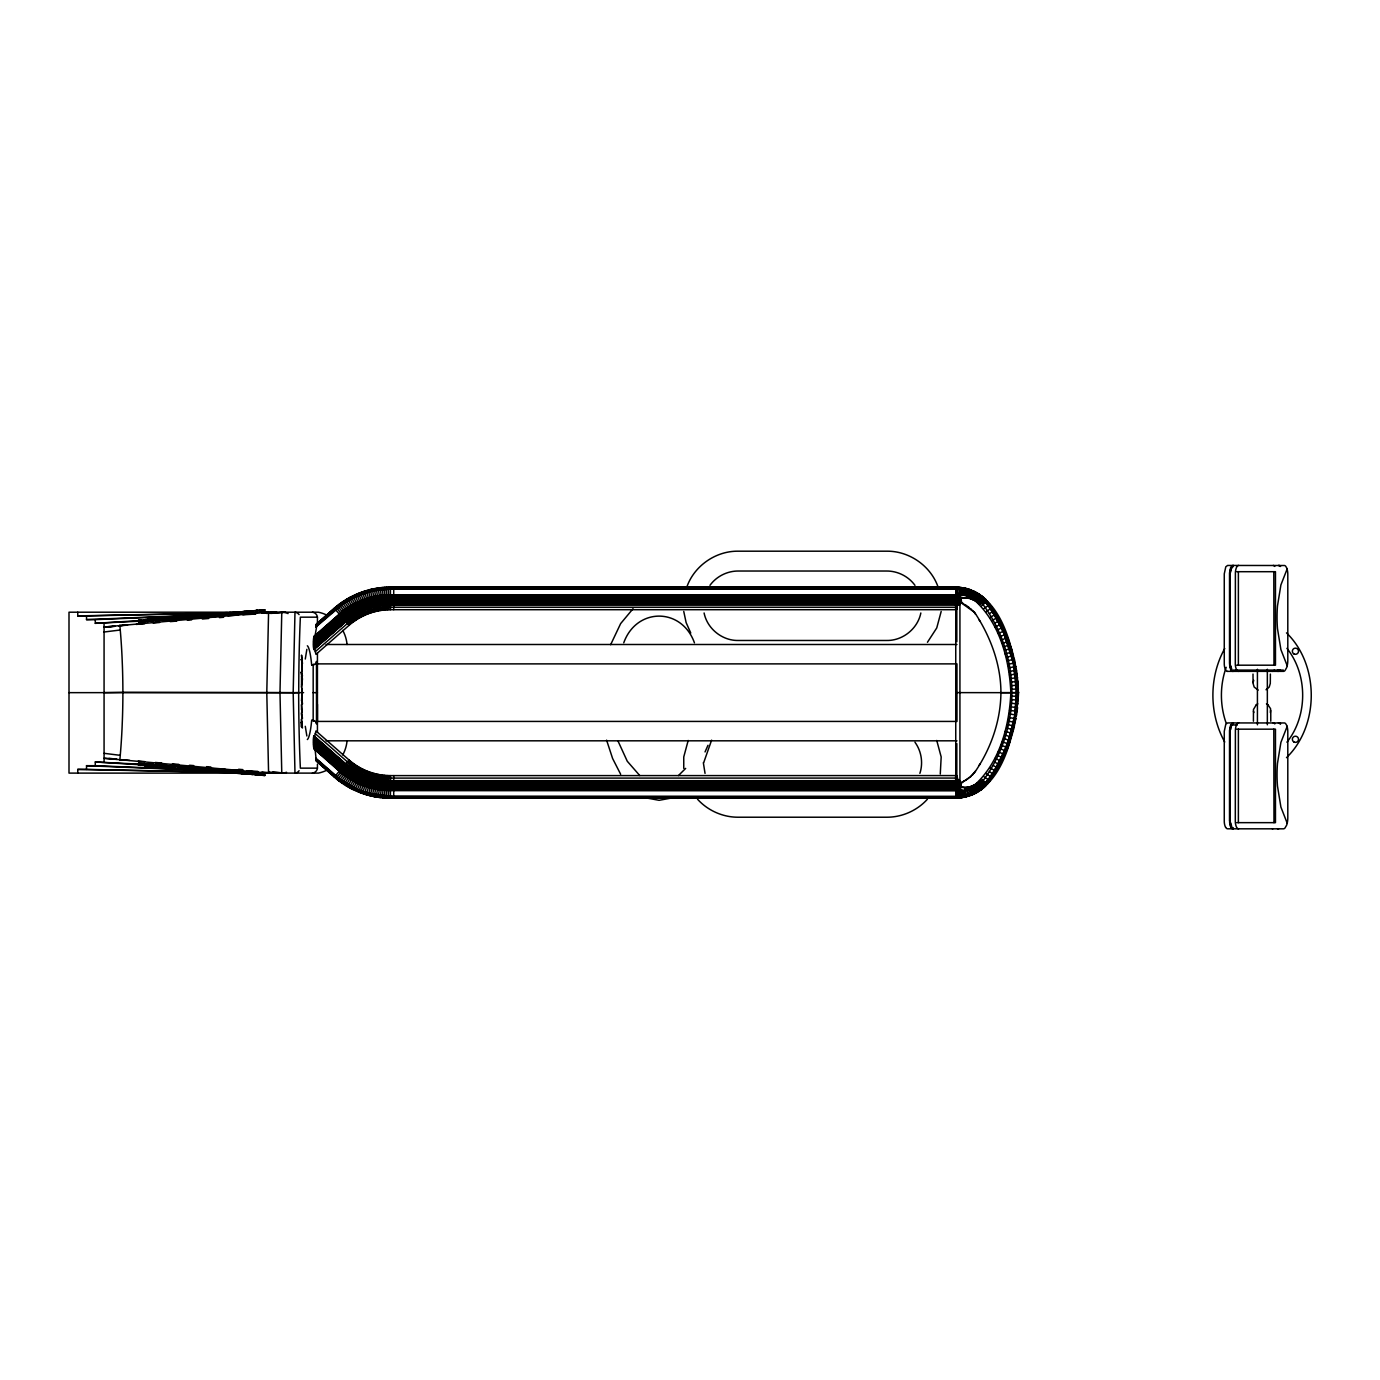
<?xml version="1.0" encoding="UTF-8"?>
<svg xmlns="http://www.w3.org/2000/svg" width="1380" height="1380" viewBox="0 0 1380 1380"><rect width="100%" height="100%" fill="white"/><g stroke="black" fill="none" stroke-linecap="round" stroke-linejoin="round"><path stroke-width="1.5" d="M301.444 672.267L302.444 676.045L301.185 672.008L301.444 674.975M317.435 732.297L317.435 704.3M317.435 625.312L317.435 617.17A5.606 5.606 0 0 0 312.432 612.22M294.423 692.743L122.889 692.346L122.872 697.055A167.273 35.966 -90 0 1 122.423 718.98L122.078 727.639A169.205 36.38 -90 0 1 120.457 752.98L119.836 760.225M69 692.657L266.788 692.57L268.582 612.202L104.069 627.038L114.747 626.158M279.985 692.57L281.779 612.202M347.087 620.482L313.916 649.566L313.916 636.37M955.753 594.625L962.05 594.728A31.93 31.223 90 0 1 984.078 605.975A146.849 143.589 90 0 1 1011.833 687.878L1011.833 697.452A146.849 143.589 -90 0 1 984.078 779.338A31.93 31.223 -90 0 1 962.067 790.602L390.437 790.481C371.807 790.55 353.28 783.564 339.308 771.23L313.846 748.788L313.916 735.764L346.949 765.003L356.264 771.541M315.175 750.047L316.296 761.07L334.271 777.061C349.606 790.585 369.944 798.227 390.402 798.192L390.523 775.612L956.858 775.577L958.082 798.123C1004.537 793 1015.231 730.037 1018.526 692.674L955.753 692.622M314.64 648.928L315.951 654.379L349.054 625.33C360.387 615.308 375.412 609.65 390.523 609.701L955.65 609.701L955.805 587.138C1003.881 589.657 1015.318 654.982 1018.475 692.657M301.927 723.206L302.03 721.913L302.168 724.759L301.599 721.757L301.72 724.276M388.401 798.158L388.936 775.595C374.36 775.284 359.99 769.661 349.054 760L315.951 730.952L314.64 736.385M955.65 609.701L956.909 587.156M1000.931 692.622C1000.655 721.481 990.547 749.633 974.125 773.197M960.98 782.305L961.135 783.133C956.633 790.119 972.538 787.325 975.488 784.22C1000.034 761.484 1009.401 725.225 1010.85 692.622M1016.577 692.622L1014.628 714.788M1017.163 696.296C1017.94 661.486 1006.262 625.761 983.854 599.024M1017.474 692.639L1015.525 714.926M1017.716 696.314L1016.888 677.77L1013.696 659.295M1011.954 651.998L1017.543 681.479L1017.026 707.561M1010.729 682.082L1017.974 681.444L1018.371 696.348L1010.764 696.055M384.313 797.882L386.348 798.002L387.435 775.543M1010.902 700.971L1010.902 684.359M1016.957 696.296L1014.473 718.532M1018.233 696.348L1016.819 711.321M958.876 594.97L959.359 604.147L390.488 603.905C374.014 603.836 357.61 610.012 345.259 620.931L313.622 648.686M958.082 587.19L956.306 609.718M1253.057 682.427L1253.005 674.078M1270.376 683.204L1269.203 687.05L1266.029 689.759M1267.909 704.766L1270.583 708.734L1270.359 712.529M315.175 635.266L316.986 624.416M385.934 775.457L384.313 797.968L382.277 797.761L384.434 775.318M1016.698 703.766L1016.974 700.039M138.604 763.226L141.036 763.589L140.898 765.434L138.466 765.055L138.604 763.226L154.163 764.624L151.938 764.399L151.783 766.245L154.008 766.452L146.901 765.883M147.005 765.866L148.764 766.038L149.385 764.227L147.815 764.02L153.974 764.52L151.938 764.399M149.23 766.055L149.109 764.141L148.764 766.038M155.302 764.589L156.992 764.848L156.837 766.693L155.147 766.418L155.302 764.589L165.013 765.503L164.858 767.349L160.839 767.004L160.994 765.158L163.427 765.383M164.858 767.349L163.288 765.314M164.789 767.349L164.358 765.4M166.393 767.47L166.549 765.624L165.462 765.452L179.279 766.676L179.124 768.505C176.278 770.489 170.464 764.572 171.189 766.004L171.034 767.849L165.307 767.297L174.501 768.125L174.656 766.297M173.328 766.055L177.537 766.4L177.382 768.246L179.124 768.505M180.021 766.607L181.78 766.883L181.643 768.712L179.883 768.436L180.021 766.607L193.804 767.815L188.094 767.263L187.939 769.109L186.093 769.039L184.523 768.815L184.679 766.987M185.817 767.194C183.161 770.437 190.733 764.244 188.922 769.264M193.39 769.661L192.734 767.642M195.184 769.73L202.377 770.385L195.08 769.73L195.236 767.884L201.376 768.35M199.531 770.092L199.669 768.246L201.29 768.367M207.5 770.799L196.064 769.85L207.173 770.713L200.566 770.23L200.635 768.384L196.288 768.022L207.638 768.953L207.5 770.799L201.808 770.368M203.274 770.454L203.412 768.608L207.638 768.953M225.354 772.196L228.77 772.559L228.925 770.73C222.197 768.971 197.927 769.85 223.629 772.024L223.784 770.178L219.092 769.798L218.954 771.627L208.794 770.937L208.949 769.091L210.812 769.109M213.797 771.265L213.952 769.419M215.28 771.334L215.418 769.488L212.347 769.247M216.695 771.575L216.833 769.747M218.057 771.644L219.092 769.798M220.869 770.075L220.731 771.903L235.514 773.162L235.652 771.334L235.514 773.162M221.559 771.903L221.697 770.057M224.233 772.196L224.388 770.351M233.323 770.954L233.168 772.8L234.911 773.059L235.048 771.23L228.666 770.575L228.528 772.42L230.253 772.679M244.657 773.818C221.524 770.816 249.47 776.423 249.263 772.334L236.187 771.23L242.138 771.765M250.367 772.352L252.73 772.714L252.592 774.559L250.229 774.18L250.367 772.352L256.732 772.921L256.594 774.749L254.8 774.559L254.955 772.714M255.266 774.629L255.421 772.8M256.163 772.904L257.37 773.093L257.232 774.939L256.024 774.749L256.163 772.904L264.995 773.68L264.839 775.508L259.94 775.06L263.287 775.25L263.442 773.421M259.647 773.231L259.492 775.077L256.024 774.749M956.875 609.391C955.736 605.303 960.635 593.573 959.255 587.276L955.788 587.363M1015.887 707.44L1016.525 685.308M1016.715 707.526L1017.077 703.8M380.242 797.571L382.933 775.163M1016.318 707.474L1013.972 722.24M1016.888 707.543L1012.799 729.658M1016.508 715.082L1017.577 707.612L1010.419 706.819M1010.005 710.389L1009.505 713.96L1016.594 715.099M305.291 659.019L306.86 649.307M958.876 604.94C957.047 594.642 970.33 597.557 975.539 601.128C1000.017 623.898 1009.401 660.106 1010.85 692.708M960.239 597.368L959.152 599.024L390.471 598.834C372.79 598.782 355.195 605.406 341.93 617.102L313.346 642.183M960.48 595.539L961.584 587.535L960.411 587.466L957.824 604.75M378.206 797.295L381.449 774.956M1016.698 711.304L1009.729 740.491M941.177 611.461L936.744 627.952L927.446 642.287M940.28 774.008L941.177 756.947L936.744 740.456M960.239 602.888L959.756 600.852L955.702 600.749L390.471 600.749C373.238 600.697 356.109 607.148 343.189 618.551L313.346 644.736M313.381 640.924L341.326 616.411C354.746 604.561 372.565 597.851 390.454 597.902L961.118 597.488M313.846 636.525L339.308 614.083C353.28 601.749 371.807 594.78 390.437 594.832L962.429 595.47L963.895 587.914L962.723 587.794L961.446 595.505L958.6 595.332M962.74 797.623L961.481 790.016L956.702 790.481L961.549 790.361M379.966 774.732L376.188 796.985L368.219 795.156L374.084 773.438M1014.869 714.823L1008.625 740.129M1015.387 718.704L1016.025 714.995M1253.057 682.582L1253.765 680.357M1256.283 704.783L1253.471 709.493L1253.419 721.223M960.98 603.025L960.446 601.611L955.702 601.214L390.471 601.214C373.359 601.163 356.333 607.562 343.499 618.913L313.363 645.34M313.415 640.32L341.05 616.084C354.539 604.164 372.445 597.419 390.454 597.471L963.24 597.92M374.17 796.622L378.482 774.456M1008.073 721.878L1008.763 718.411M1014.007 718.445C1010.177 739.197 1002.087 759.138 990.374 776.681M1014.887 718.618C1009.815 743.716 999.845 769.074 982.232 787.928M1007.314 725.311L1006.624 728.053L1013.506 729.848L1015.818 718.79M372.169 796.208L377.016 774.163M960.98 598.334L961.722 603.181L974.038 612.013M962.861 597.971L964.568 597.851M958.617 594.677L963.464 595.28L965.034 588.139M1012.937 725.846L1013.748 722.206M370.185 795.743L375.55 773.818M1012.265 729.52L1013.162 725.897M962.447 603.353L955.702 602.111L390.488 602.111C373.583 602.042 356.747 608.39 344.086 619.586L313.415 646.495M965.034 588.191L966.173 588.449L964.413 595.487L963.464 595.28M920.84 612.979C917.735 628.711 902.658 640.82 886.616 640.475L738.317 640.475C722.275 640.82 707.198 628.711 704.093 612.979M919.891 773.369C923.306 762.985 921.426 751.082 914.974 742.25M1012.04 729.468L1007.607 743.716M1012.299 733.418L1013.282 729.796M964.758 597.851L966.052 597.902M965.362 595.712L967.311 588.708L966.173 588.449M711.597 740.163L703.697 762.64M366.235 794.673L372.652 773.024M1010.212 736.713L1011.281 733.125M1011.126 737.006L1012.196 733.401M962.516 603.095L963.844 603.923M966.293 595.97L968.432 589.036L970.64 589.829M364.268 794.069L371.203 772.593M1009.418 740.387L1010.574 736.834M1011.212 737.024L1007.279 747.598M966.638 597.971L967.691 598.127M967.018 596.885L969.536 589.398M1226.199 667.316C1219.817 685.187 1219.817 705.335 1226.199 723.224M362.336 793.414L369.788 772.11M1009.056 740.267L1005.088 750.755M1009.574 740.439L1004.243 754.481L995.549 771.11M610.65 644.684L620.655 623.587L633.041 608.718M965.138 604.733L966.052 605.32M967.984 597.005L970.64 589.795M360.422 792.724L368.374 771.593M1006.072 747.132L1007.383 743.648M999.741 748.512L1006.279 751.255L1007.659 747.753L1010.229 740.663L1003.571 738.421M686.809 587.104C694.088 566.007 715.513 551.051 737.783 551.189L887.15 551.189C909.42 551.051 930.827 566.007 938.107 587.104M688.189 740.456L683.755 756.947L683.755 768.35M705.042 751.928L707.992 745.286M968.501 598.299L969.536 598.282M971.744 590.209L969.071 596.902L966.414 595.988M358.507 791.982L366.977 771.041M1006.279 747.218L994.773 770.644M1005.968 751.134L1007.383 747.65M966.397 605.544L967.691 606.441M969.967 597.264L972.814 590.657M356.627 791.189L365.579 770.471M1004.674 750.582L994.566 770.523L983.423 785.824M1004.554 754.619L1006.055 751.168M354.746 790.361L364.199 769.85M970.33 598.782L971.382 599.144M974.935 591.641L971.744 598.075L970.865 597.644L973.883 591.14L975.971 592.21L972.607 598.506M1002.018 757.586L1003.588 754.187M1002.898 758L1004.467 754.584M362.854 769.212L352.901 789.481L339.083 780.787M351.072 788.549L361.508 768.522M999.396 764.641L1001.121 761.312M968.208 606.803L969.467 607.769M972.124 599.438L973.383 599.99M1287.212 568.802L1280.899 584.948L1277.483 605.941A81.523 45.264 -90 0 0 1277.483 628.625L1280.899 649.601L1287.212 665.747A11.868 6.59 90 0 1 1286.66 667.644L1284.953 670.611A6.055 3.364 90 0 1 1283.366 671.353M1287.212 726.277L1280.899 742.423L1277.483 763.399A81.523 45.264 -90 0 0 1277.483 786.082L1280.899 807.076L1287.212 823.222A11.868 6.59 90 0 1 1286.66 825.119L1284.953 828.069A6.055 3.364 90 0 1 1283.366 828.828L1227.527 828.811A5.02 2.795 90 0 1 1225.63 827.224M349.278 787.583L360.18 767.815M1224.733 648.514C1208.949 676.873 1208.949 713.667 1224.733 742.009M997.171 767.711L998.982 764.434M623.76 642.787C636.508 607.235 681.703 607.235 694.433 642.787M977.006 592.745L973.469 598.989L974.315 599.472L978.023 593.331L979.938 594.659L975.953 600.542M347.501 786.566L358.869 767.073M979.213 765.21L979.869 764.106M973.866 600.214L975.608 601.025M345.742 785.531L357.593 766.297M992.996 773.939L994.946 770.747M993.462 774.232L995.428 771.041M995.929 771.334L993.945 774.542L989.46 771.696M975.142 599.99L979.006 593.952M344.017 784.427L356.316 765.503M992.807 773.818L986.252 783.357L981.853 787.463M991.823 777.647L993.876 774.508M970.485 608.563L971.382 609.356M342.309 783.288L355.057 764.658M988.839 780.149L990.944 777.061M991.754 777.596L987.235 784.185M986.165 773.542L992.013 777.785M340.636 782.115L353.832 763.795M976.35 601.645L977.661 602.543M976.747 601.111L980.938 595.263M975.488 771.11L970.485 776.75L961.153 783.133L961.153 786.945L956.616 787.394L390.454 787.411C372.565 787.463 354.746 780.769 341.326 768.919L313.381 744.389M988.27 779.752L982.422 786.376M958.979 790.257L959.203 780.425L957.134 780.528M338.997 780.908L352.625 762.899M981.887 595.97C975.436 603.215 977.333 604.768 982.802 596.695M337.376 779.648L351.434 761.984M971.986 610.098L973.383 611.323M709.958 585.344C716.427 576.409 727.277 570.941 738.317 571.027L886.616 571.027C897.656 570.941 908.506 576.409 914.974 585.344M1274.327 670.128L1273.895 670.611A6.055 3.364 90 0 1 1272.308 671.353M1279.588 670.128L1279.157 670.611A6.055 3.364 -90 0 1 1277.57 671.353M1280.123 670.128L1279.709 670.611A6.055 3.364 -90 0 1 1278.104 671.353M335.788 778.355L350.279 761.036M1286.919 742.198C1307.912 716.048 1307.912 674.492 1286.919 648.341M978.679 603.336L979.869 604.319M979.024 602.939L983.699 597.437L981.801 596.091M334.271 777.061L349.054 760M685.67 768.384L678.443 775.56M982.025 779.338L987.407 784.323M980.904 602.284L984.596 598.213M980.438 604.268L985.441 599.006L986.252 599.852L982.37 603.716M985.648 784.858L986.717 783.754M985.872 785.082L997.757 768.039L1002.984 758.034L996.774 755.067M987.166 784.116L984.44 786.945M927.446 799.175C917.286 810.457 902.33 817.184 887.15 817.219L737.783 817.219C722.602 817.184 707.647 810.457 697.486 799.175M1018.561 692.639L1000.931 692.708C1000.914 663.745 989.96 635.386 974.211 611.84M1286.488 757.672C1319.504 725.759 1319.504 664.763 1286.488 632.868M973.383 773.99L972.072 775.336M985.044 785.893L983.233 787.325M979.024 782.374L979.731 781.718L984.596 787.118L983.681 787.859L979.024 782.374A30.671 29.998 90 0 0 979.679 781.753M316.399 624.002L334.271 608.269C349.606 594.745 369.944 587.087 390.402 587.138L955.805 587.138L390.402 587.225L390.523 609.701M316.244 624.398L335.84 607.028M316.089 625.002L334.495 608.511M316.037 625.244L336.254 607.528M315.934 625.813L342.93 602.922M315.882 626.123L336.616 607.959M315.796 626.796L338.307 606.855M315.744 627.158L343.43 603.664M313.726 637.043L340.86 613.031M313.674 637.37L341.119 613.324M313.622 637.767L345.638 610.133M313.571 638.198L340.067 614.945C353.832 602.801 372.082 595.918 390.454 595.97L959.928 596.229M313.519 638.664L340.274 615.187C353.987 603.095 372.169 596.246 390.454 596.298L959.928 596.574M313.484 639.182L340.515 615.463C354.16 603.422 372.255 596.609 390.454 596.66L959.928 596.936M313.45 639.734L340.774 615.756C354.349 603.784 372.359 597.005 390.454 597.057L959.928 597.316M313.363 641.545L341.636 616.757C354.971 604.975 372.669 598.299 390.454 598.368L960.411 598.713M313.346 642.821L342.24 617.464C355.419 605.837 372.893 599.248 390.471 599.317L959.548 599.541M313.346 643.477L342.568 617.826C355.643 606.269 373.014 599.731 390.471 599.783L959.445 600.024M313.346 644.115L342.878 618.188C355.885 606.717 373.135 600.214 390.471 600.266L959.548 600.524M313.381 645.926L343.793 619.258C356.54 607.994 373.463 601.611 390.488 601.663L961.135 602.18M313.45 647.013L344.362 619.896C356.954 608.77 373.67 602.456 390.488 602.525L959.928 602.836M313.484 647.496L344.603 620.189C357.144 609.115 373.773 602.853 390.488 602.922L959.928 603.232M313.519 647.945L344.845 620.465C357.317 609.442 373.859 603.215 390.488 603.267L959.928 603.595M313.571 648.341L345.069 620.707C357.472 609.753 373.946 603.543 390.488 603.612L959.928 603.94M313.726 649.221L352.038 616.256M313.846 649.514L348.295 619.396M315.296 651.653L347.432 623.45C359.197 613.048 374.808 607.166 390.523 607.235L956.995 607.269M983.733 786.152L974.366 792.517L963.637 796.139M984.371 786.859L981.611 788.998M979.869 780.994L978.713 782.029M334.564 608.597L336.082 607.303M981.784 605.699L987.407 600.99M982.577 786.566L978.075 789.895M983.336 787.445L978.524 790.602M335.995 607.217L337.582 605.923M336.168 607.407L340.895 603.56M336.375 607.649L341.067 603.802M336.91 608.304L340.049 605.803M340.774 612.927L342.223 611.754M340.981 613.168L342.413 611.995M346.846 620.189L348.105 619.154M977.972 783.271L981.887 789.36L979.938 790.654L975.953 784.789M977.661 782.788L976.35 783.685M980.68 787.773L981.56 787.083M982.129 787.79L980.421 789.326M345.863 599.99L337.427 605.734L351.434 623.329M338.048 606.527L341.274 604.078M342.309 611.857L345.259 609.615M342.551 612.168L347.001 608.873M348.209 619.292L356.368 613.962M348.346 619.448L350.934 617.498M971.382 775.957L970.485 776.75M980.059 788.825L980.973 788.153M980.749 789.791L982.75 788.567L978.282 783.012A30.671 29.998 90 0 1 977.661 783.426M339.894 605.613L346.535 601.076M340.981 603.681L346.052 600.3M341.171 603.94L344.5 601.645M341.654 604.613L350.123 599.265M345.362 609.753L349.985 606.683M350.589 617.015L354.677 614.29M983.957 608.597L989.891 604.423M978.869 789.084L979.783 788.446M979.369 789.826L980.317 789.17M979.731 790.361L980.68 789.688M1256.283 704.766L1257.749 703.869M343.034 603.095L344.724 601.973M346.708 608.442L349.83 606.424M347.139 609.08L348.674 608.062M352.142 616.394L361.974 610.616L372.704 606.717M992.013 607.545L986.165 611.771M979.145 789.481L972.227 793.276M979.662 790.24L977.782 791.602M978.834 791.085L979.8 790.447M989.46 613.617L994.083 610.702M344.603 601.801L355.212 595.953M345.103 602.56L359.248 595.177L372.6 591.054M348.536 607.838L356.558 603.284M977.937 789.688L968.898 794.035M977.454 791.051L978.42 790.447M977.644 791.361L978.61 790.757M345.794 599.869L349.347 597.868M345.983 600.179L353.004 596.057M346.121 600.421L351.417 597.419M346.415 600.886L351.676 597.92M349.899 606.527L354.729 603.784M350.227 607.079L358.334 602.732M354.867 614.618L359.128 612.202M989.909 617.602L996.049 613.91L997.93 617.188L991.737 620.69M968.208 778.527L969.226 777.423M972.124 785.893L973.383 785.341M976.143 791.068L977.126 790.499M976.557 791.792L977.558 791.206M976.73 792.068L977.713 791.482M977.851 791.706L974.832 793.466M974.142 785.962L977.006 792.568L975.971 793.103L972.607 786.807M356.075 613.445L357.506 612.634M973.866 785.099L975.608 784.289M976.471 791.637L974.452 792.707M975.643 792.5L976.643 791.93M995.015 623.018L999.776 620.465M350.003 599.058L357.213 595.522M357.782 613.168L363.578 610.219M966.397 779.769L967.691 778.889M970.399 786.652L971.382 786.186M974.159 792.12L975.16 791.602M975.712 792.62L973.573 793.517M351.348 597.281L356.851 594.659M351.883 598.316L368.65 591.761M354.815 603.94L359.835 601.542M358.938 611.857L372.635 606.51L388.798 604.164L958.565 604.302M995.17 627.02L1001.518 623.795M973.504 793.362L974.539 792.862M974.798 793.379L972.693 794.363M996.774 630.246L1003.191 627.193L997.826 617.24M353.056 596.143L354.884 595.263M353.47 597.005L362.768 593.124M356.333 602.836L361.474 600.68M998.292 633.506L1004.778 630.608M354.85 595.177L358.559 593.486L366.977 614.273M355.126 595.781L356.971 594.952M358.231 602.491L363.337 600.369M973.159 792.603L971.089 793.5M973.435 793.19L969.26 795.07M973.642 793.655L963.809 796.967M356.799 594.539L358.679 593.762M356.92 594.797L358.783 594.021M357.058 595.125L358.921 594.349M360.007 601.973L361.715 601.266M363.527 610.115L371.168 607.338M999.741 636.801L1006.279 634.058M965.138 780.597L966.052 779.993M972.52 793.983L970.399 794.846M972.779 794.587L970.623 795.449M1001.104 640.148L1007.693 637.56L1011.212 648.289M358.593 593.555L360.49 592.814M358.731 593.883L368.356 590.64M358.852 594.176L360.732 593.434M359.076 594.745L364.734 592.676M361.422 600.559L364.906 599.248M361.543 600.835L366.752 598.937M966.638 787.342L967.691 787.187M971.175 793.707L966.897 795.156M1002.363 643.511L1009.022 641.079M360.525 592.9L366.269 590.778M360.801 593.624L366.545 591.692M363.423 600.593L365.148 599.972M970.037 793.897L964.655 795.484M970.537 795.225L967.225 796.295M1003.571 646.909L1010.264 644.633M362.63 592.745L364.544 592.106M365.079 599.731L370.358 598.092M961.826 782.667L964.378 780.632M964.758 787.463L966.052 787.411M967.052 788.549L965.224 789.119L967.07 788.618L969.536 795.915M968.105 795.242L969.191 794.897M1004.674 650.325L1011.437 648.221M364.406 591.675L374.239 589.019M364.665 592.468L374.429 589.967M366.701 598.782L370.237 597.592M366.908 599.386L368.667 598.834M965.138 788.825L966.052 788.549M967.846 794.38L962.412 795.656M968.156 795.415L961.429 796.709M1005.106 653.948L1012.506 651.843M366.494 591.502L368.426 590.951M366.666 592.089L376.447 589.812M368.529 598.385L372.1 597.419M371.22 607.459L382.295 604.854M671.059 798.089L659.105 800.314L647.151 798.089M962.861 787.342L964.568 787.48M967.104 795.898L959.203 797.468L378.31 796.571M1013.506 655.466L1006.624 657.26L1007.314 660.002M368.391 590.795L378.275 588.449M368.477 591.14L372.41 590.174M370.254 597.712L373.859 596.833M370.427 598.334L375.809 597.091M372.79 607.096L379.121 605.613M1007.486 660.761L1014.404 659.14M962.102 782.477L390.488 783.219C373.583 783.271 356.747 776.94 344.086 765.745L313.415 738.835M963.24 787.411L390.454 787.842C372.445 787.911 354.539 781.166 341.05 769.247L313.415 744.993M965 797.036L967.277 796.519C961.463 788.049 970.554 785.289 970.64 795.536M370.202 589.657L372.186 589.191M372.152 597.626L373.946 597.212M1008.763 666.902L1008.245 664.28L1015.231 662.814L1014.335 659.157M372.359 590.002L380.363 588.829M372.548 590.812L380.449 589.467M373.842 596.712L375.653 596.332M373.911 597.005L390.437 595.211L957.651 595.263M964.706 795.708L957.996 796.622M965.017 797.088L963.878 797.33L961.826 790.309M962.757 790.171L965.034 797.174M1008.918 667.817L1015.956 666.505M374.221 588.932L376.223 588.553M374.377 589.76L376.378 589.398M374.549 590.657L390.402 589.122L959.083 589.26M375.757 596.85L390.437 595.436L958.583 595.539M961.135 783.133L390.488 783.65C373.463 783.702 356.54 777.337 343.793 766.073L313.381 739.387M963.568 795.708L959.117 796.312M963.844 797.192L960.377 797.606M184.679 618.343L184.523 616.498C189.025 616.636 182.333 620.862 180.021 618.723L179.883 616.877L181.643 616.601L181.78 618.447L180.021 618.723M187.939 616.222C185.282 614.79 185.834 619.534 188.094 618.067L187.939 616.222L193.666 615.653L185.662 616.291M235.514 612.151L235.652 613.997L235.514 612.151L220.731 613.41L220.869 615.256L228.925 614.6L228.77 612.755C223.198 611.84 200.859 616.446 220.869 615.256M1016.594 670.232L1009.505 671.353L1010.005 674.923M155.147 618.895L156.837 618.637L156.992 620.465L155.302 620.741L155.147 618.895L161.098 618.275L160.994 620.155L161.098 618.275M155.302 620.741L159.873 620.362C159.011 616.584 169.395 618.447 160.839 618.326M159.873 620.362L165.013 619.81L164.789 617.981M172.448 619.292L170.206 619.465L171.034 617.464L165.359 618.033L174.501 617.188L174.656 619.034L172.638 619.309M171.034 617.464L170.447 617.602M177.537 618.913L179.279 618.654L179.124 616.808L177.382 617.084L177.537 618.913L165.428 619.861L171.189 619.309M376.309 589.053L380.311 588.329M376.395 589.605L384.399 588.639M228.666 614.738C231.892 615.653 231.581 610.978 228.528 612.91L228.666 614.738L233.323 614.359L235.048 614.1L234.911 612.254L233.168 612.53L233.323 614.359M250.229 611.133L252.592 610.771L252.73 612.599L250.367 612.979L250.229 611.133L257.232 610.391L257.37 612.22L256.163 612.409L256.024 610.564L257.232 610.391M377.62 596.764L379.431 596.471M379.103 605.492L380.707 605.234M138.466 620.258L140.898 619.879L141.036 621.725L138.604 622.104L138.466 620.258L154.008 618.861L151.783 619.085L151.938 620.931L153.974 620.793L147.815 621.173M255.421 612.53L250.367 612.979M387.176 781.097L959.928 780.821M313.622 736.627L345.259 764.382C357.61 775.301 374.014 781.477 390.488 781.425L959.928 781.08M959.928 781.391L390.488 781.718C373.946 781.77 357.472 775.577 345.069 764.606L313.571 736.972M959.928 781.718L390.488 782.046C373.859 782.098 357.317 775.87 344.845 764.865L313.519 737.369M959.928 782.081L390.488 782.408C373.773 782.46 357.144 776.198 344.603 765.124L313.484 737.817M959.928 782.477L390.488 782.805C373.67 782.857 356.954 776.561 344.362 765.434L313.45 738.3M313.346 740.577L343.189 766.763C356.109 778.182 373.238 784.634 390.471 784.565L959.876 784.271M960.411 786.617L390.454 786.962C372.669 787.014 354.971 780.356 341.636 768.574L313.363 743.768M962.533 796.346L960.273 796.657M956.875 775.922L955.753 776.077L957.703 780.494M148.954 619.344C147.401 617.981 151.61 622.484 146.729 621.397L153.974 620.793L151.938 620.931M148.557 621.241L147.056 621.276L148.178 621.207M1009.522 674.993L1017.146 673.957L1015.007 662.866M378.43 589.502L382.415 589.019M379.362 596.005L381.208 595.763M380.725 605.372L383.968 605.061M1232.84 565.455L1230.615 567.611L1229.528 572.993L1229.511 663.107M1232.84 722.93L1230.615 725.087L1229.528 730.451L1229.511 820.582M201.808 614.945L207.173 614.6L196.064 615.463L204.758 614.842M202.532 616.774C196.857 617.05 208.88 612.341 195.08 615.584C194.735 619.62 212.382 615.963 205.62 614.773M109.02 627.038L114.764 626.33M118.576 625.847L124.804 625.088M104.069 632.005L119.836 630.056M959.238 780.718L955.685 780.787M959.548 784.806L390.471 785.048C373.135 785.099 355.885 778.613 342.878 767.125L313.346 741.215M959.445 785.306L390.471 785.531C373.014 785.582 355.643 779.045 342.568 767.487L313.346 741.854M959.548 785.772L390.471 786.014C372.893 786.065 355.419 779.493 342.24 767.849L313.346 742.492M959.876 786.221L390.471 786.497C372.79 786.548 355.195 779.924 341.93 768.212L313.346 743.13M959.928 787.997L390.454 788.256C372.359 788.325 354.349 781.546 340.774 769.557L313.45 745.58M959.928 788.394L390.454 788.653C372.255 788.705 354.16 781.891 340.515 769.85L313.484 746.132M959.928 788.756L390.454 789.015C372.169 789.067 353.987 782.218 340.274 770.126L313.519 746.649M959.928 789.084L390.454 789.343C372.082 789.394 353.832 782.529 340.067 770.368L313.571 747.132M959.928 789.377L383.088 789.291M959.928 789.636L958.6 789.998M959.566 790.205L960.532 790.085L961.584 797.795M958.031 797.226L961.463 796.898M249.004 611.133L240.724 611.857L249.124 611.15L249.263 612.979L242.57 613.582L249.263 612.979M1010.419 678.494L1017.612 677.701M390.402 587.363L380.242 587.777L382.933 610.167M382.295 587.846L376.205 588.484L379.966 610.598M380.328 588.466L386.383 587.966M380.345 588.639L382.363 588.415M219.092 615.532L208.949 616.222L208.794 614.393L218.954 613.686L219.092 615.532L222.214 615.273M381.26 596.229L959.928 595.936M382.329 605.027L387.194 604.613M225.492 614.962L228.925 614.6M206.448 616.55L207.311 616.446L196.288 617.309L221.3 615.618M148.402 619.396L146.711 619.517L148.022 619.379M160.994 620.155L165.013 619.81M959.514 789.688L955.736 789.895M960.204 795.967L955.788 796.208M959.169 796.967L960.308 796.846M960.394 797.709L958.065 797.795M256.024 610.564L259.492 610.253L259.647 612.082L256.163 612.409M255.266 610.684L264.839 609.805L264.995 611.65L260.078 612.099L263.442 611.909L263.287 610.064L259.94 610.253L264.839 609.805M185.817 618.136L193.804 617.498L192.734 617.688L192.579 615.842M307.343 739.542A47.127 6.158 -90 0 0 311.673 720.36L313.174 720.36A3.795 3.761 -90 0 1 316.486 723.914L316.486 661.417A3.795 3.761 -90 0 1 313.174 664.936L311.673 664.953A47.127 6.158 90 0 0 307.343 645.788M171.517 617.567L179.124 616.808M382.312 587.966L386.365 587.673M382.381 588.605L959.169 588.363M382.433 589.26L390.402 588.88M195.236 617.429L202.377 616.843M383.916 604.682L390.506 604.371M147.332 619.534L153.836 618.947L151.783 619.085M179.883 616.877L185.869 616.256M195.184 615.601L207.5 614.531M141.036 621.725L149.264 621.104M156.992 620.465L161.253 620.12M174.656 619.034L179.279 618.654M181.78 618.447L186.024 618.102M201.273 616.929L207.638 616.377M208.949 616.222L213.314 615.877M235.652 613.997L230.408 614.48L230.374 612.616M252.73 612.599L257.37 612.22M259.647 612.082L264.995 611.65M138.604 622.104L147.488 621.38M188.094 618.067L191.182 617.809M119.008 625.813L127.547 625.123M136.103 624.416L144.641 623.726M153.18 623.018L159.58 622.501M170.258 621.621L176.675 621.104M187.352 620.241L191.613 619.879M202.291 619.016L208.708 618.482M219.386 617.619L223.646 617.274M270.635 613.427L285.591 612.202L266.375 613.393M239.844 613.824L236.084 614.083L249.142 612.979L248.918 611.185L235.928 612.237L237.653 612.151M243.121 613.462L255.472 613.082M239.689 611.995L244.812 611.582L244.795 613.341M958.617 790.171L955.736 790.274M959.152 796.76L390.402 796.898L376.395 795.708L364.665 792.845M390.402 798.192L956.909 798.175L959.255 798.002L957.616 778.01M1010.953 685.67L1018.267 685.205M223.439 614.393L95.289 619.62L95.289 623.329L138 620.707M144.417 620.327L152.956 619.793M193.528 617.309L199.945 616.912M227.7 615.221L238.378 614.566M244.795 614.169L255.472 613.514M261.872 613.134L276.828 612.202L261.872 612.823M95.289 623.329L138.224 621.241M142.502 620.983L223.646 615.998M227.924 615.739L238.602 615.083M242.88 614.825L255.697 614.048M384.416 588.863L957.996 588.708M260.078 612.099L263.442 611.909M193.597 769.661L187.939 769.109M294.923 692.743L298.736 692.622A235.877 30.791 90 0 1 300.357 617.17L317.435 617.17M238.154 612.823L86.526 615.911L86.526 619.62L223.215 614.048M227.7 614.221L238.378 613.772M956.995 778.061L390.523 778.096C374.808 778.148 359.197 772.265 347.432 761.864L315.296 733.677M957.151 780.908L385.555 780.769M957.996 796.381L384.434 796.226M958.031 797.036L955.788 797.105M958.065 797.675L390.402 797.864L376.24 796.657M958.082 797.985L955.805 798.037M1010.764 689.275L1018.457 688.965M386.383 587.811L958.048 587.777M386.4 588.139L390.402 588.035M387.194 604.75L957.841 604.63M298.598 692.708L298.666 692.708A235.877 30.791 -90 0 0 300.357 768.143L317.435 768.143L317.435 764.175M958.617 790.636L962.05 790.602M203.309 616.722L203.274 614.876M77.763 612.202L77.763 615.911L237.929 612.651M104.069 692.657L122.889 692.346M249.263 772.334L244.433 771.989M249.004 774.18L241.069 773.473M956.702 790.481L390.437 790.412M208.794 614.393L210.657 614.359L210.812 616.205M1236.739 571.7L1275.465 571.7L1275.465 665.195L1236.739 665.195M390.402 587.587L955.788 587.587M390.402 588.415L955.788 588.415M390.506 604.75L955.685 604.75M237.929 612.202L69 612.202L69 773.111L240.068 773.111M263.942 612.202L318.418 612.202A36.38 36.38 0 0 1 327.698 615.566M77.763 615.911L86.526 615.911M86.526 619.62L95.289 619.62M326.042 644.495L956.961 644.495M317.435 663.884L956.961 663.884L956.961 721.43L317.435 721.43L317.435 653.033M1232.789 670.093L1283.348 670.093M1227.527 671.353L1283.366 671.353M266.788 692.57L303.6 692.657M312.967 692.657L317.435 692.657M1237.36 724.966L1232.099 724.966A4.054 2.26 90 0 1 1233.082 724.224M1236.739 729.175L1275.465 729.175L1275.465 822.653L1236.739 822.653M326.042 740.818L956.961 740.818M208.484 770.316L95.289 765.693L95.289 761.984L140.363 764.21M240.293 772.541L86.526 769.402L86.526 765.693L95.289 765.693M77.763 773.111L77.763 769.402L86.526 769.402M263.942 773.111L318.418 773.111A36.38 36.38 0 0 0 327.698 769.764M390.506 780.649L955.685 780.649M390.437 790.102L955.736 790.102M390.402 796.674L955.788 796.674M390.402 797.606L955.788 797.606M313.174 664.953L313.174 720.377M208.794 770.937L210.657 770.954M388.936 775.595L390.523 775.612M390.506 780.787L377.464 779.7L363.457 775.37M390.437 789.895L384.899 789.688M390.437 790.274L377.534 789.015M390.402 796.208L368.719 793.31M390.402 797.105L384.382 796.881M390.402 798.037L386.365 797.933M955.788 588.035L959.186 588.001M955.788 588.88L964.655 589.846M955.685 604.371L959.928 604.699M962.05 594.728L956.84 594.849M246.692 772.679L253.109 772.8M77.763 769.402L240.068 772.714M146.711 765.814L148.954 765.969L147.332 765.779M203.309 768.608L201.014 768.401M200.635 768.384L207.311 768.867L193.528 768.005M212.762 770.489L223.439 770.937M229.839 771.196L242.656 771.713M246.916 771.886L257.594 772.317M261.872 772.507L276.828 773.111L261.872 772.196M86.526 765.693L223.215 771.282M246.692 772.231L253.109 772.507M144.641 764.468L157.458 765.262M161.719 765.52L225.785 769.454M230.063 769.712L242.88 770.489M247.141 770.747L257.819 771.403M268.496 772.058L285.591 773.111L272.774 772.058M95.289 761.984L140.139 764.744M148.678 765.262L157.234 765.779M170.033 766.573L174.311 766.832M212.762 769.178L223.439 769.833M229.839 770.23L242.656 771.023M246.916 771.282L257.594 771.938M1010.953 699.66L1018.267 700.109M958.065 587.639L959.221 587.725M958.013 588.484L966.966 589.95M957.651 595.091L959.566 595.125M141.036 763.589L149.264 764.227M192.596 769.609L185.662 769.022M151.783 766.245L153.836 766.366L138.466 765.055M170.913 767.746L172.31 767.866M242.363 773.542L244.191 773.783M201.273 768.384L201.859 768.418M148.919 764.192L146.867 763.968L148.868 764.175M164.203 767.245L159.735 766.797M116.869 759.328L104.069 758.275L268.582 773.111L266.788 692.76M121.147 759.673L129.686 760.38M138.224 761.07L144.641 761.605M155.319 762.467L161.719 763.002M172.397 763.865L178.814 764.382M189.491 765.262L193.752 765.607M206.569 766.659L210.847 767.004M238.602 769.281L242.88 769.626M195.236 767.884L199.669 768.246M156.992 764.848L160.994 765.158M166.549 765.624L171.189 766.004M181.78 766.883L186.024 767.228M208.949 769.091L213.314 769.454M235.652 771.334L228.666 770.575M252.73 772.714L257.37 773.093M155.147 766.418L161.098 767.039M179.883 768.436L185.869 769.057M250.229 774.18L257.232 774.939M258.302 774.853L264.839 775.508M146.591 765.762L147.66 765.848M243.639 773.645C248.59 775.75 251.212 771.334 244.95 771.903M385.572 780.39L382.329 780.166M385.538 780.994L379.034 780.2M383.054 789.757L384.882 789.912M384.416 796.467L380.414 796.07M382.363 796.898L384.382 797.071M1010.729 703.248L1017.974 703.869M119.836 755.274L104.069 753.325M124.804 760.225L120.491 759.707M261.717 773.369L264.995 773.68M959.221 587.604L964.913 588.708M959.203 587.863L963.758 588.622M959.186 588.173L960.325 588.277M959.135 588.777L960.256 588.88M383.071 789.533L379.397 789.101M381.173 789.843L383.019 790.05M382.433 796.07L376.481 795.277M382.381 796.709L378.362 796.226M215.418 769.488L218.213 769.798M960.308 588.466L964.793 589.208M960.204 589.364L971.003 592.055L979.783 596.885M109.02 758.275L116.679 759.241M1278.967 565.455L1279.346 565.507A5.106 2.829 90 0 1 1280.433 566.249L1280.588 566.438M1278.415 565.455L1278.794 565.507A5.106 2.829 -90 0 1 1279.881 566.249L1280.053 566.438M1273.171 565.455L1273.55 565.507A5.106 2.829 -90 0 1 1274.62 566.249L1274.792 566.438M1278.415 722.93L1279.346 722.982A5.106 2.829 90 0 1 1280.433 723.707L1280.588 723.914M1273.171 722.93L1273.55 722.982A5.106 2.829 -90 0 1 1274.62 723.707L1274.792 723.914M1232.789 827.552L1232.478 827.517A6.624 3.674 -90 0 0 1232.927 827.948M380.707 780.08L382.329 780.287M381.26 789.084L361.715 784.047M378.224 797.157L380.259 797.433M1009.522 710.338L1017.146 711.373M961.567 587.673L962.705 587.846M177.537 766.4L179.279 766.676M380.725 779.959L377.534 779.321M377.482 789.308L379.328 789.602M378.43 795.812L374.463 795.139M376.343 796.105L378.344 796.415M378.293 796.726L368.322 794.794M189.008 767.401L188.094 767.263M379.103 779.821L371.22 777.872M377.568 788.808L370.358 787.221M377.516 789.188L368.443 787.221M376.378 795.915L355.212 789.36M376.309 796.26L364.406 793.638M1008.918 717.514L1015.956 718.808M963.827 588.225L967.225 589.036M963.602 589.381C974.798 591.623 985.32 598.092 990.771 608.373M377.43 779.907L374.221 779.217M374.515 794.914L359.162 790.361L343.292 781.856M1008.245 721.05L1015.231 722.499M1007.486 724.569L1014.404 726.191M964.879 588.863L968.156 589.898M964.844 589.019L967.07 589.588M372.635 778.803L366.407 776.785M370.306 787.428L366.701 786.548M366.666 793.224L368.598 793.776M366.321 794.363L368.288 794.914M1005.106 731.366L1012.506 733.487M967.242 588.932L970.537 590.105M967.156 589.277L968.26 589.605M967.018 589.76L971.33 591.227M966.845 590.381L967.915 590.709M369.616 777.509L371.168 777.992M368.581 786.721L359.904 783.581M366.787 792.775L357.403 789.36M364.493 793.379L366.442 793.966M366.269 794.535L360.49 792.5M1004.674 734.988L1011.437 737.093M968.208 589.743L970.399 590.485M968.053 590.278L970.192 591.002M369.668 777.389L366.597 776.319M366.752 786.376L363.268 785.151M364.734 792.638L360.939 791.309M362.63 792.568L364.544 793.207M364.458 793.517L358.679 791.568M1002.363 741.819L1009.022 744.234M970.571 590.002L971.658 590.416M970.451 590.33L973.642 591.658M970.33 590.64L972.469 591.485M970.037 591.416L973.159 592.71M366.545 776.44L360.629 773.732M361.474 784.651L363.199 785.324M358.99 790.775L360.87 791.516M360.68 792.034L342.637 782.822L316.037 760.07M360.473 792.586L353.056 789.188M1001.104 745.183L1007.693 747.77M971.624 590.519L972.693 590.968M971.261 591.399L972.313 591.848M364.889 776.198L347.967 766.331L313.674 736.334M361.543 784.478L353.038 780.769M359.076 790.585L348.26 785.272M356.971 790.361L358.852 791.137M1258.163 690.104L1254.178 687.05L1253.005 683.204M362.043 774.542L363.527 775.215M360.007 783.34L355.022 780.977M359.714 784.047L356.333 782.495M357.127 789.998L353.47 788.325M972.727 590.864L973.797 591.347M972.383 591.658L973.435 592.124M998.292 751.807L1004.778 754.722M361.974 774.698L352.038 769.074M355.591 788.549L340.187 779.321L315.744 758.155M353.297 788.67L355.126 789.533M973.745 591.434L975.833 592.468M974.539 592.451L973.504 591.951L977.713 593.831M973.349 592.313L975.384 593.314M359.128 773.111L360.577 773.852M356.558 782.029L342.551 773.162L313.674 747.943M353.384 788.498L339.653 780.028L315.934 759.518M351.417 787.894L353.228 788.808M995.17 758.293L1001.518 761.519M974.452 592.624L980.317 596.16M359.18 773.007L356.333 771.437M354.815 781.391L349.899 778.786M349.899 786.462L351.676 787.411M995.015 762.295L999.776 764.865M975.867 592.382L981.68 596.229M975.16 593.711L977.126 594.832M1266.443 703.852L1267.909 704.783M993.238 765.469L997.964 768.16M347.95 785.789L349.709 786.79M976.557 593.521L985.285 599.161L989.702 604.561M351.814 779.183L341.274 771.8L313.622 747.563M346.415 784.427L348.139 785.462M346.121 784.892L347.863 785.945M989.909 767.711L996.049 771.42M977.351 594.435L978.317 595.039M349.985 778.648L346.88 776.63M346.535 784.237L341.515 780.89M978.075 595.418L988.477 605.423M979.145 595.85L980.973 597.161M350.934 767.832L352.262 768.764M346.777 776.768L342.309 773.456M343.034 782.236L338.186 778.648M342.568 782.926L337.582 779.389M983.957 776.716L989.891 780.89M349.399 767.159L350.71 768.143M340.049 779.51L341.654 780.701M980.421 596.005L981.335 596.678M348.346 765.866L349.623 766.866M339.894 779.7L315.796 758.534M339.049 780.839L316.175 760.742M981.439 596.557L989.408 604.768M981.232 596.833L983.009 598.264M980.68 597.54L984.078 600.438M348.105 766.159L313.726 736.109M340.981 772.162L342.413 773.335M336.91 777.026L338.462 778.286M337.652 779.303L316.089 760.311M340.86 772.283L313.726 748.288M336.616 777.371L315.848 758.879M983.129 598.127L984.82 599.662M313.363 739.973L343.499 766.418C356.333 777.751 373.359 784.168 390.471 784.099L955.702 784.099L960.411 783.719L960.239 782.426M639.768 775.56L627.279 761.26L617.93 740.87M986.286 785.496C979.869 778.079 978.127 779.769 985.441 786.324M985.648 600.455L986.717 601.577M984.872 601.214L994.359 614.928M334.271 608.269L349.054 625.33M335.788 606.959L350.279 624.295M1280.053 723.914L1279.881 723.707A5.106 2.829 -90 0 0 1278.794 722.965M338.997 604.423L352.625 622.414M976.747 784.22L980.938 790.05M340.636 603.198L353.832 621.518M989.822 604.475L995.929 613.979M989.529 604.682L997.671 617.326M989.288 604.854L1002.535 627.503M988.839 605.164L998.637 621.069M342.309 602.025L355.057 620.655M974.125 612.116L975.488 614.204M990.581 608.511L1003.191 631.316L1012.713 659.537M344.017 600.886L356.316 619.827M1236.791 670.025L1236.946 670.249A4.778 2.657 -90 0 0 1238.584 671.387M1231.547 670.025L1231.685 670.249A4.778 2.657 -90 0 0 1233.323 671.387M1230.995 670.025L1231.15 670.249A4.778 2.657 -90 0 0 1232.771 671.387M1231.547 827.483L1231.685 827.707A4.778 2.657 -90 0 0 1233.323 828.845M975.142 785.324L979.006 791.361L977.972 791.913L974.315 785.841M345.742 599.8L357.593 619.016M979.213 620.103L979.869 621.207M994.773 614.687L996.653 617.912M347.501 598.748L358.869 618.24M620.655 774.266L612.616 758.517L606.596 740.163M997.567 617.377L1002.794 627.383M996.239 618.136L1002.967 631.419M360.18 617.498L349.278 597.73L351.124 596.85L361.508 616.791M998.447 621.173L1007.814 641.528M690.776 633.041L686.136 622.622L683.755 611.461M971.744 787.255L974.935 793.673L973.866 794.156L970.865 787.67M352.901 595.85L362.854 616.118M1002.984 627.279L1004.554 630.695M1002.656 627.434L1008.608 641.234M1001.828 627.831L1006.279 638.112M354.746 594.97L364.199 615.463M1004.467 630.746L1007.383 637.681M969.536 787.048L968.501 787.031M969.967 788.066L972.814 794.656M356.627 594.125L365.579 614.859M1004.433 634.835L1013.282 663.228L1016.577 692.708M969.071 788.429L971.744 795.104M1007.003 637.819L1008.332 641.338M360.422 592.607L368.374 613.721M1008.47 641.286L1010.885 648.393M1007.607 641.596L1010.005 648.669M362.336 591.899L369.788 613.22M1009.418 644.926L1010.574 648.497M364.268 591.244L371.203 612.737M1253.851 712.546L1253.471 711.166M966.103 788.722L968.432 796.277M1011.35 648.255L1014.179 659.192M1011.005 648.359L1012.092 651.964M1010.729 648.445L1011.816 652.033M1010.212 648.6L1011.281 652.188M366.235 590.64L372.652 612.289M959.359 781.166L959.79 784.289M1011.074 652.257L1015.111 670.456L1017.043 692.691M374.084 611.875L368.201 590.088L370.185 589.605L375.55 611.513M705.042 773.369L703.334 762.657M964.413 789.843L966.173 796.898M1013.162 659.433L1013.972 663.073M377.016 611.168L372.169 589.122L374.187 588.743L378.482 610.857M306.86 736.006L305.291 726.294M1013.524 663.176L1014.869 670.508M960.963 786.859L961.118 787.825M1015.318 670.421L1015.87 674.13M378.206 588.018L381.449 610.357M960.014 786.307L960.239 787.963M1016.922 673.992L1017.75 681.461M1015.421 674.182L1016.249 681.599M958.514 780.425L960.411 797.933M382.277 587.535L384.434 609.995M119.836 625.088L120.457 632.351A169.205 36.38 90 0 1 122.078 657.673L122.423 666.333A167.273 35.966 90 0 1 122.872 688.258L122.889 692.984M244.381 611.564L244.519 613.393M224.233 613.134L224.388 614.962M221.559 613.427L221.697 615.256M218.057 613.686L218.213 615.514M216.695 613.738L216.833 615.584M215.28 613.979L215.418 615.825M213.797 614.048L213.952 615.894M199.531 615.221L199.669 617.067M166.393 617.843L166.549 619.689M164.203 618.067L164.358 619.913M148.764 619.292L148.988 621.19M1016.698 681.565L1016.974 685.291M384.313 587.363L385.934 609.874M386.348 587.225L387.435 609.788M294.975 773.111L293.181 692.57L294.975 612.202A5.589 4.485 10.2 0 1 299.098 614.618M281.779 773.111L279.985 692.76M956.306 775.595L956.909 798.175M388.401 587.156L388.936 609.736M955.65 775.612L955.805 798.192M1273.809 571.7L1273.982 665.195M1273.809 729.175L1273.982 822.653M1270.773 710.389L1270.773 721.223M1270.376 674.078L1270.324 682.582M1267.34 669.248L1267.34 724.793M1257.422 669.248L1257.422 724.793M1238.378 571.7L1238.378 665.195M1238.378 729.175L1238.378 822.653M959.928 587.345L959.928 797.985M956.823 587.156L956.823 641.7M956.823 743.613L956.823 798.175M955.753 605.285L955.753 780.045M949.267 598.368L949.267 601.214M949.267 784.099L949.267 786.962M393.714 587.138L393.714 609.701M393.714 775.612L393.714 798.192M104.069 623.329L104.069 761.984M342.757 630.384A36.38 36.38 0 0 1 347.053 644.495M283.349 612.202A36.38 36.38 0 0 1 288.11 613.565M313.829 664.125A3.605 3.226 -15.3 0 1 311.673 664.953M966.725 596.712A30.671 29.998 -90 0 1 967.553 596.936M970.847 598.04A30.671 29.998 -90 0 1 971.658 598.385M973.228 599.127A30.671 29.998 -90 0 1 974.004 599.524M977.661 601.904A30.671 29.998 -90 0 1 978.351 602.439M347.053 740.818A36.38 36.38 0 0 1 342.757 754.929M286.54 772.283A36.38 36.38 0 0 1 283.349 773.111M311.673 720.36A3.605 3.226 15.3 0 1 313.829 721.188M299.098 770.696A5.589 4.485 -10.2 0 1 294.975 773.18M317.452 768.143A5.606 5.606 0 0 1 312.432 773.093M980.956 780.528A30.671 29.998 90 0 1 980.317 781.149M974.004 785.789A30.671 29.998 90 0 1 973.228 786.203M966.725 788.601A30.671 29.998 90 0 1 965.017 788.963M1233.392 565.403A5.003 2.777 90 0 0 1231.736 566.593A6.417 3.571 90 0 0 1231.288 567.335A9.643 5.348 90 0 0 1230.149 573.856L1230.063 663.107A9.28 5.158 90 0 0 1231.495 670.111M1238.636 565.403A5.003 2.777 -90 0 0 1236.98 566.593A6.417 3.571 -90 0 0 1236.549 567.335A9.643 5.348 90 0 0 1235.393 573.856L1235.307 663.107A9.28 5.158 -90 0 0 1236.739 670.111M1230.701 572.027A7.607 4.226 -90 0 1 1231.581 568.284M1231.822 567.818A7.607 4.226 -90 0 1 1232.047 567.387M1232.116 567.508A4.054 2.26 90 0 1 1233.082 566.749M1278.725 669.973A5.486 3.036 -90 0 1 1278.104 670.093M1287.212 665.747A14.731 8.177 90 0 0 1287.799 660.158L1287.799 574.494A11.471 6.365 90 0 0 1287.126 569.181L1287.005 568.802A8.504 4.727 90 0 0 1286.626 567.784L1285.677 566.231A5.106 2.829 -90 0 0 1284.59 565.507L1227.596 565.455L1225.785 566.818L1224.267 573.873L1224.267 663.107A9.28 5.158 90 0 0 1225.561 669.835A5.02 2.795 90 0 0 1227.527 671.405M1231.685 668.783A6.624 3.674 -90 0 1 1230.874 665.919M1230.943 670.111A9.28 5.158 90 0 1 1229.615 663.125M1231.374 669.214A6.503 3.605 90 0 1 1230.27 663.901M1278.173 669.973A5.486 3.036 90 0 1 1277.552 670.093M1230.27 573.062A6.659 3.692 90 0 1 1232.444 566.352M1233.392 722.879A5.003 2.777 90 0 0 1231.736 724.069A6.417 3.571 90 0 0 1231.288 724.793A9.643 5.348 90 0 0 1230.149 731.331L1230.063 820.582A9.28 5.158 90 0 0 1231.495 827.569M1238.636 722.879A5.003 2.777 -90 0 0 1236.98 724.069A6.417 3.571 -90 0 0 1236.549 724.793A9.643 5.348 90 0 0 1235.393 731.331L1235.307 820.582A9.28 5.158 -90 0 0 1236.739 827.569L1236.946 827.707A4.778 2.657 -90 0 0 1238.584 828.845M1278.812 828.673A6.055 3.364 -90 0 1 1278.104 828.828M1230.701 729.503A7.607 4.226 -90 0 1 1231.581 725.759M1287.212 823.222A14.731 8.177 90 0 0 1287.799 817.616L1287.799 731.952A11.471 6.365 90 0 0 1287.126 726.639L1287.005 726.277A8.504 4.727 90 0 0 1286.626 725.242L1285.677 723.707A5.106 2.829 -90 0 0 1284.59 722.965L1227.596 722.93L1225.785 724.276L1224.267 731.331L1224.267 820.582A9.28 5.158 90 0 0 1225.561 827.31M1231.685 826.258A6.624 3.674 -90 0 1 1230.839 823.049M1229.615 820.6A9.28 5.158 90 0 0 1230.943 827.569L1231.15 827.707A4.778 2.657 -90 0 0 1232.771 828.845M1278.26 828.673A6.055 3.364 -90 0 1 1277.57 828.828M1272.998 828.673A6.055 3.364 90 0 1 1272.308 828.828M1232.392 827.914A6.503 3.605 90 0 1 1231.995 827.534M1231.374 826.672A6.503 3.605 90 0 1 1230.27 821.359M1230.27 730.52A6.659 3.692 90 0 1 1232.444 723.827M301.22 722.672L301.22 726.57L302.444 727.985L301.53 718.997L301.22 722.672M301.22 659.485L302.444 663.539L301.547 655.103L301.841 660.192L301.22 659.485M301.547 714.926L302.444 718.359L301.513 712.753L301.547 714.926M301.547 709.182L302.168 712.511L301.547 704.525L301.547 709.182M301.547 700.626L302.444 704.093L301.806 696.141L301.547 700.626M301.547 684.894L301.547 687.413L302.444 678.857L301.547 675.907L301.547 684.894M301.806 688.172L302.151 695.33L301.806 688.172M301.892 664.159L302.134 671.715L301.892 664.159M144.175 763.709L144.486 765.624L144.175 763.709M145.021 763.847L145.349 765.762L145.021 763.847M230.408 770.851L230.857 772.783L230.512 770.868M144.486 619.689L144.175 621.604L144.486 619.689M145.349 619.568L145.021 621.466L145.349 619.568M268.048 612.202L261.648 612.479L268.048 612.202M268.048 773.111L263.787 773.024L268.048 773.111M1293.888 653.913A3.105 3.105 0 0 0 1298.528 651.239A3.105 3.105 0 0 0 1293.888 648.548A3.105 3.105 0 0 0 1293.888 653.913M1293.888 741.974A3.105 3.105 0 0 0 1298.528 739.283A3.105 3.105 0 0 0 1293.888 736.61A3.105 3.105 0 0 0 1293.888 741.974"/></g></svg>
